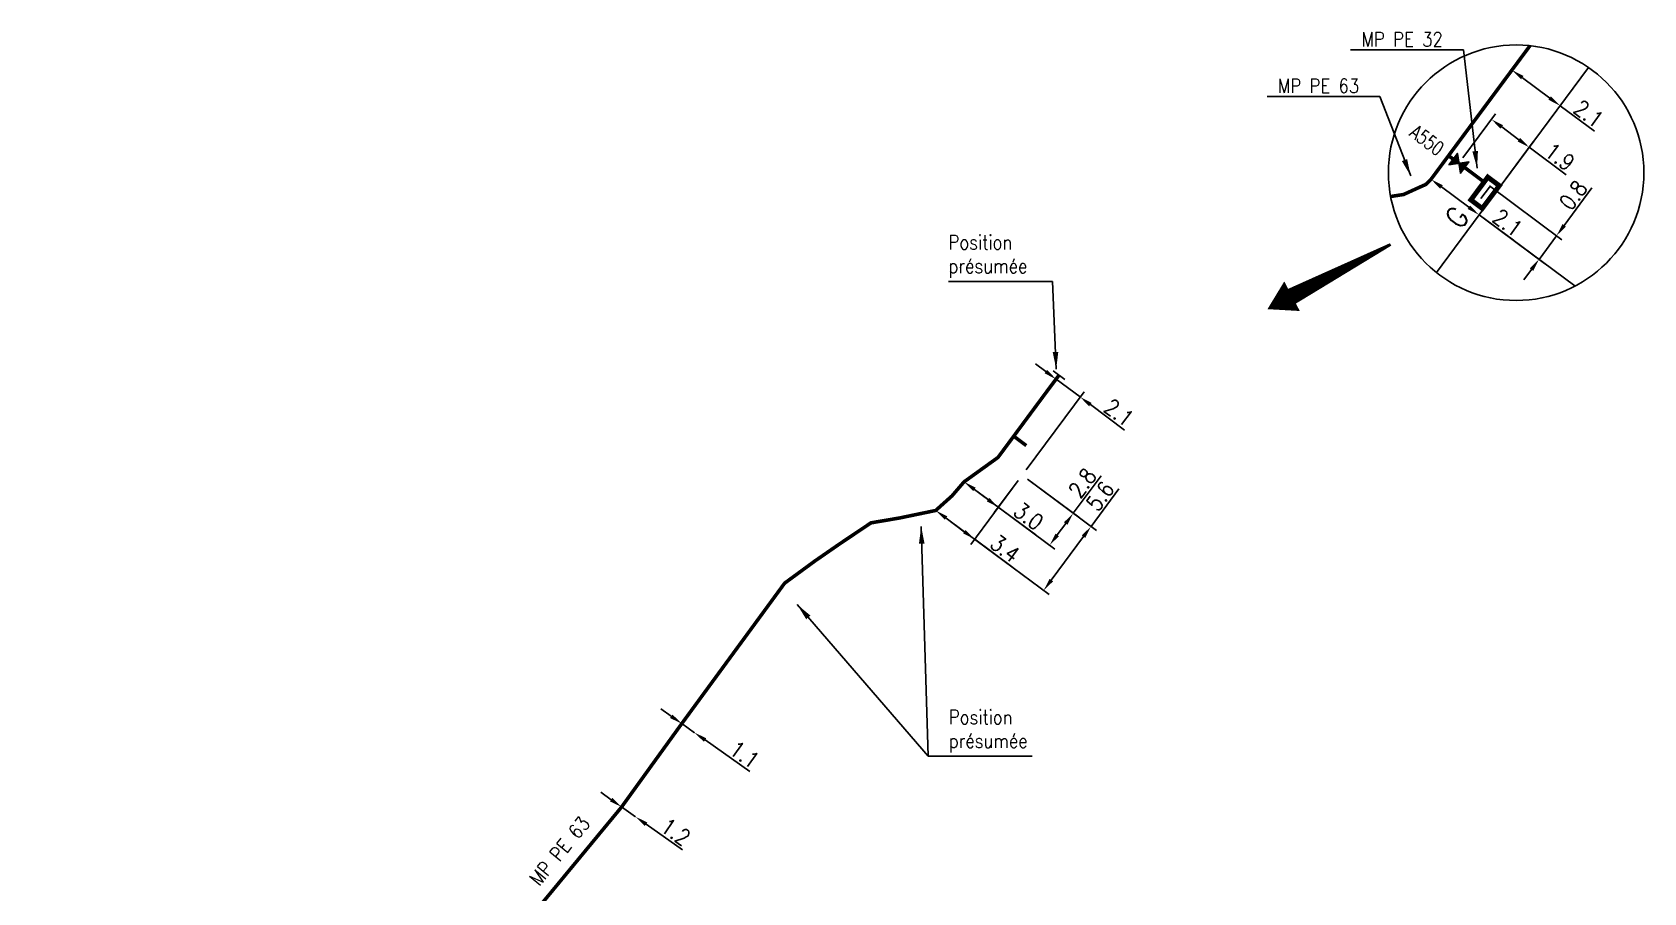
# Model space of a CAD drawing. Header units: millimetres. Extents: x 185000 to 186005, y 127000 to 128000.
# Drawn here: x 185542.1 to 185655.4, y 127606.4 to 127666.9 of the extents above; entities that cross this region are included whole.
import ezdxf
from ezdxf.enums import TextEntityAlignment as Align

# ---------------------------------------------------------------- set-up
doc = ezdxf.new("R2010")
doc.units = ezdxf.units.MM
doc.header["$PDMODE"] = 34
doc.layers.get('0').update_dxf_attribs({"linetype": 'CONTINUOUS'})
doc.layers.get('DEFPOINTS').update_dxf_attribs({"linetype": 'CONTINUOUS'})
for name, color, linetype in [('G_120', 4, 'CONTINUOUS'), ('G_340', 7, 'CONTINUOUS'), ('G_900', 7, 'CONTINUOUS')]:
    doc.layers.add(name, color=color, linetype=linetype)
doc.styles.add('G_ROMANS', font='ROMANS.SHX', dxfattribs={"width": 0.75})
doc.styles.get("Standard").update_dxf_attribs({"font": 'romans.shx', "width": 0.85})
doc.linetypes.add('G_TYPB_PE', pattern='A,5,-0.3,["o",Standard,S=1.5,R=0,X=0,Y=-0.5],-1.65', length=6.95)
doc.dimstyles.get("Standard").update_dxf_attribs({"dimtxt": 1.5, "dimasz": 1.2, "dimexe": 0.625, "dimexo": 0.625, "dimgap": 0.25, "dimtad": 1, "dimdec": 1, "dimzin": 0, "dimdsep": 46, "dimtxsty": 'Standard', "dimcen": -0.5, "dimadec": 0, "dimazin": 0, "dimtfac": 1, "dimtdec": 1, "dimtmove": 0, "dimatfit": 3, "dimfxl": 0, "dimtolj": 1, "dimtzin": 0, "dimarcsym": 0})

# ---------------------------------------------------------------- blocks, each defined once
blk = doc.blocks.new('*D133')
at = {"layer": 'DEFPOINTS', "color": 0, "linetype": 'Continuous', "ltscale": 0.5, "transparency": 16777216}
for p in [(185583.51, 127612.48), (185584.49, 127611.79), (185584.49, 127611.79)]:
    blk.add_point(p, dxfattribs=at)
at = {"layer": 'G_120', "color": 0, "linetype": 'Continuous', "lineweight": -2, "ltscale": 0.5, "transparency": 16777216}
for p, q in [((185582.77, 127612.99), (185582.04, 127613.51)), ((185583.51, 127612.48), (185584.49, 127611.79)), ((185585.23, 127611.27), (185587.8, 127609.47))]:
    blk.add_line(p, q, dxfattribs=at)
at = {"layer": 'G_120', "color": 0, "linetype": 'Continuous', "ltscale": 0.5, "transparency": 16777216}
for points in [[(185582.86, 127613.12), (185582.69, 127612.87), (185583.51, 127612.48)], [(185585.32, 127611.39), (185585.14, 127611.15), (185584.49, 127611.79)]]:
    blk.add_solid(points, dxfattribs=at)
at = {"layer": 'G_120', "color": 0, "linetype": 'Continuous', "ltscale": 0.5, "transparency": 16777216, "insert": (185587.31, 127610.73), "char_height": 1.125, "attachment_point": 5, "rotation": 324.977}
blk.add_mtext('\\A1;1.2', dxfattribs=at)
blk = doc.blocks.new('*D134')
at = {"layer": 'DEFPOINTS', "color": 0, "linetype": 'Continuous', "ltscale": 0.5, "transparency": 16777216}
for p in [(185587.74, 127618.34), (185588.64, 127617.7), (185588.64, 127617.7)]:
    blk.add_point(p, dxfattribs=at)
at = {"layer": 'G_120', "color": 0, "linetype": 'Continuous', "lineweight": -2, "ltscale": 0.5, "transparency": 16777216}
for p, q in [((185587, 127618.85), (185586.26, 127619.37)), ((185587.74, 127618.34), (185588.64, 127617.7)), ((185589.38, 127617.19), (185592.53, 127614.98))]:
    blk.add_line(p, q, dxfattribs=at)
at = {"layer": 'G_120', "color": 0, "linetype": 'Continuous', "ltscale": 0.5, "transparency": 16777216}
for points in [[(185587.09, 127618.97), (185586.91, 127618.73), (185587.74, 127618.34)], [(185589.46, 127617.31), (185589.29, 127617.06), (185588.64, 127617.7)]]:
    blk.add_solid(points, dxfattribs=at)
at = {"layer": 'G_120', "color": 0, "linetype": 'Continuous', "ltscale": 0.5, "transparency": 16777216, "insert": (185592.15, 127616.16), "char_height": 1.125, "attachment_point": 5, "rotation": 324.977}
blk.add_mtext('\\A1;1.1', dxfattribs=at)
blk = doc.blocks.new('*D403')
at = {"layer": 'DEFPOINTS', "color": 0, "linetype": 'Continuous', "ltscale": 0.5, "transparency": 16777216}
for p in [(185611.66, 127635.8), (185605.59, 127633.32), (185608.33, 127631.3)]:
    blk.add_point(p, dxfattribs=at)
at = {"layer": 'G_120', "color": 0, "linetype": 'Continuous', "lineweight": -2, "ltscale": 0.5, "transparency": 16777216}
for p, q in [((185611.38, 127635.42), (185608.05, 127630.92)), ((185606.32, 127632.79), (185607.6, 127631.83)), ((185608.33, 127631.3), (185611, 127629.32))]:
    blk.add_line(p, q, dxfattribs=at)
at = {"layer": 'G_120', "color": 0, "linetype": 'Continuous', "ltscale": 0.5, "transparency": 16777216}
for points in [[(185606.41, 127632.91), (185606.23, 127632.67), (185605.59, 127633.32)], [(185607.69, 127631.95), (185607.51, 127631.71), (185608.33, 127631.3)]]:
    blk.add_solid(points, dxfattribs=at)
at = {"layer": 'G_120', "color": 0, "linetype": 'Continuous', "ltscale": 0.5, "transparency": 16777216, "insert": (185610.47, 127630.64), "char_height": 1.125, "attachment_point": 5, "rotation": 323.4588}
blk.add_mtext('\\A1;3.4', dxfattribs=at)
blk = doc.blocks.new('*D404')
at = {"layer": 'DEFPOINTS', "color": 0, "linetype": 'Continuous', "ltscale": 0.5, "transparency": 16777216}
for p in [(185607.58, 127635.33), (185611.66, 127635.8), (185615.26, 127633.13)]:
    blk.add_point(p, dxfattribs=at)
at = {"layer": 'G_120', "color": 0, "linetype": 'Continuous', "lineweight": -2, "ltscale": 0.5, "transparency": 16777216}
for p, q in [((185607.96, 127635.06), (185613.97, 127630.6)), ((185612.04, 127635.52), (185615.64, 127632.85)), ((185615.26, 127633.13), (185617.21, 127635.76)), ((185614.13, 127631.6), (185614.73, 127632.41))]:
    blk.add_line(p, q, dxfattribs=at)
at = {"layer": 'G_120', "color": 0, "linetype": 'Continuous', "ltscale": 0.5, "transparency": 16777216}
for points in [[(185614.61, 127632.49), (185614.85, 127632.32), (185615.26, 127633.13)], [(185614.01, 127631.69), (185614.25, 127631.51), (185613.6, 127630.88)]]:
    blk.add_solid(points, dxfattribs=at)
at = {"layer": 'G_120', "color": 0, "linetype": 'Continuous', "ltscale": 0.5, "transparency": 16777216, "insert": (185615.9, 127635.25), "char_height": 1.125, "attachment_point": 5, "rotation": 53.4588}
blk.add_mtext('\\A1;2.8', dxfattribs=at)
blk = doc.blocks.new('*D405')
at = {"layer": 'DEFPOINTS', "color": 0, "linetype": 'Continuous', "ltscale": 0.5, "transparency": 16777216}
for p in [(185607.58, 127635.33), (185611.66, 127635.8), (185609.99, 127633.55)]:
    blk.add_point(p, dxfattribs=at)
at = {"layer": 'G_120', "color": 0, "linetype": 'Continuous', "lineweight": -2, "ltscale": 0.5, "transparency": 16777216}
for p, q in [((185608.31, 127634.8), (185609.27, 127634.08)), ((185611.38, 127635.42), (185609.71, 127633.17)), ((185609.99, 127633.55), (185612.63, 127631.6))]:
    blk.add_line(p, q, dxfattribs=at)
at = {"layer": 'G_120', "color": 0, "linetype": 'Continuous', "ltscale": 0.5, "transparency": 16777216}
for points in [[(185608.4, 127634.92), (185608.22, 127634.68), (185607.58, 127635.33)], [(185609.36, 127634.2), (185609.18, 127633.96), (185609.99, 127633.55)]]:
    blk.add_solid(points, dxfattribs=at)
at = {"layer": 'G_120', "color": 0, "linetype": 'Continuous', "ltscale": 0.5, "transparency": 16777216, "insert": (185612.12, 127632.91), "char_height": 1.125, "attachment_point": 5, "rotation": 323.4588}
blk.add_mtext('\\A1;3.0', dxfattribs=at)
blk = doc.blocks.new('*D406')
at = {"layer": 'DEFPOINTS', "color": 0, "linetype": 'Continuous', "ltscale": 0.5, "transparency": 16777216}
for p in [(185611.66, 127635.8), (185605.59, 127633.32), (185613.18, 127627.7)]:
    blk.add_point(p, dxfattribs=at)
at = {"layer": 'G_120', "color": 0, "linetype": 'Continuous', "lineweight": -2, "ltscale": 0.5, "transparency": 16777216}
for p, q in [((185612.04, 127635.52), (185616.89, 127631.92)), ((185616.51, 127632.2), (185618.47, 127634.84)), ((185605.97, 127633.04), (185613.56, 127627.42)), ((185613.71, 127628.43), (185615.98, 127631.48))]:
    blk.add_line(p, q, dxfattribs=at)
at = {"layer": 'G_120', "color": 0, "linetype": 'Continuous', "ltscale": 0.5, "transparency": 16777216}
for points in [[(185615.86, 127631.57), (185616.1, 127631.39), (185616.51, 127632.2)], [(185613.59, 127628.51), (185613.84, 127628.34), (185613.18, 127627.7)]]:
    blk.add_solid(points, dxfattribs=at)
at = {"layer": 'G_120', "color": 0, "linetype": 'Continuous', "ltscale": 0.5, "transparency": 16777216, "insert": (185617.15, 127634.33), "char_height": 1.125, "attachment_point": 5, "rotation": 53.4588}
blk.add_mtext('\\A1;5.6', dxfattribs=at)
blk = doc.blocks.new('*D407')
at = {"layer": 'DEFPOINTS', "color": 0, "ltscale": 0.5, "transparency": 16777216}
for p in [(185614.05, 127642.55), (185615.74, 127641.3), (185611.66, 127635.8)]:
    blk.add_point(p, dxfattribs=at)
at = {"layer": 'G_340', "color": 0, "lineweight": -2, "ltscale": 0.5, "transparency": 16777216}
for p, q in [((185613.33, 127643.08), (185612.6, 127643.62)), ((185611.94, 127636.17), (185616.02, 127641.67)), ((185614.05, 127642.55), (185615.74, 127641.3)), ((185616.46, 127640.76), (185618.87, 127638.97))]:
    blk.add_line(p, q, dxfattribs=at)
at = {"layer": 'G_340', "color": 0, "ltscale": 0.5, "transparency": 16777216}
for points in [[(185613.42, 127643.2), (185613.24, 127642.96), (185614.05, 127642.55)], [(185616.55, 127640.88), (185616.37, 127640.64), (185615.74, 127641.3)]]:
    blk.add_solid(points, dxfattribs=at)
at = {"layer": 'G_340', "color": 0, "ltscale": 0.5, "transparency": 16777216, "insert": (185618.47, 127640.2), "char_height": 1.125, "attachment_point": 5, "rotation": 323.4588}
blk.add_mtext('\\A1;2.1', dxfattribs=at)
blk = doc.blocks.new('*D408')
at = {"layer": 'DEFPOINTS', "color": 0, "linetype": 'Continuous', "ltscale": 0.5, "transparency": 16777216}
for p in [(185640.41, 127656.6), (185643.79, 127654.1), (185643.79, 127654.1)]:
    blk.add_point(p, dxfattribs=at)
at = {"layer": 'G_900', "color": 0, "linetype": 'Continuous', "lineweight": -2, "ltscale": 0.5, "transparency": 16777216}
for p, q in [((185641.14, 127656.06), (185643.06, 127654.63)), ((185643.79, 127654.1), (185646.2, 127652.31))]:
    blk.add_line(p, q, dxfattribs=at)
at = {"layer": 'G_900', "color": 0, "linetype": 'Continuous', "ltscale": 0.5, "transparency": 16777216}
for points in [[(185641.23, 127656.18), (185641.05, 127655.94), (185640.41, 127656.6)], [(185643.15, 127654.75), (185642.98, 127654.51), (185643.79, 127654.1)]]:
    blk.add_solid(points, dxfattribs=at)
at = {"layer": 'G_900', "color": 0, "linetype": 'Continuous', "ltscale": 0.5, "transparency": 16777216, "insert": (185645.8, 127653.54), "char_height": 1.125, "attachment_point": 5, "rotation": 323.4588}
blk.add_mtext('\\A1;2.1', dxfattribs=at)
blk = doc.blocks.new('*D409')
at = {"layer": 'DEFPOINTS', "color": 0, "linetype": 'Continuous', "ltscale": 0.5, "transparency": 16777216}
for p in [(185646.1, 127664.28), (185649.48, 127661.77), (185649.48, 127661.77)]:
    blk.add_point(p, dxfattribs=at)
at = {"layer": 'G_900', "color": 0, "linetype": 'Continuous', "lineweight": -2, "ltscale": 0.5, "transparency": 16777216}
for p, q in [((185646.83, 127663.74), (185648.75, 127662.31)), ((185649.48, 127661.77), (185651.89, 127659.98))]:
    blk.add_line(p, q, dxfattribs=at)
at = {"layer": 'G_900', "color": 0, "linetype": 'Continuous', "ltscale": 0.5, "transparency": 16777216}
for points in [[(185646.91, 127663.86), (185646.74, 127663.62), (185646.1, 127664.28)], [(185648.84, 127662.43), (185648.66, 127662.19), (185649.48, 127661.77)]]:
    blk.add_solid(points, dxfattribs=at)
at = {"layer": 'G_900', "color": 0, "linetype": 'Continuous', "ltscale": 0.5, "transparency": 16777216, "insert": (185651.49, 127661.21), "char_height": 1.125, "attachment_point": 5, "rotation": 323.4588}
blk.add_mtext('\\A1;2.1', dxfattribs=at)
blk = doc.blocks.new('*D410')
at = {"layer": 'DEFPOINTS', "color": 0, "linetype": 'Continuous', "ltscale": 0.5, "transparency": 16777216}
for p in [(185647.31, 127658.85), (185642.37, 127657.72), (185643.79, 127654.1)]:
    blk.add_point(p, dxfattribs=at)
at = {"layer": 'G_900', "color": 0, "linetype": 'Continuous', "lineweight": -2, "ltscale": 0.5, "transparency": 16777216}
for p, q in [((185642.64, 127658.1), (185644.94, 127661.19)), ((185645.38, 127660.28), (185646.59, 127659.38)), ((185644.07, 127654.47), (185647.59, 127659.23)), ((185647.31, 127658.85), (185649.9, 127656.92))]:
    blk.add_line(p, q, dxfattribs=at)
at = {"layer": 'G_900', "color": 0, "linetype": 'Continuous', "ltscale": 0.5, "transparency": 16777216}
for points in [[(185645.47, 127660.4), (185645.29, 127660.16), (185644.66, 127660.81)], [(185646.67, 127659.51), (185646.5, 127659.26), (185647.31, 127658.85)]]:
    blk.add_solid(points, dxfattribs=at)
at = {"layer": 'G_900', "color": 0, "linetype": 'Continuous', "ltscale": 0.5, "transparency": 16777216, "insert": (185649.47, 127658.18), "char_height": 1.125, "attachment_point": 5, "rotation": 323.4588}
blk.add_mtext('\\A1;1.9', dxfattribs=at)
blk = doc.blocks.new('*D411')
at = {"layer": 'DEFPOINTS', "color": 0, "linetype": 'Continuous', "ltscale": 0.5, "transparency": 16777216}
for p in [(185644.15, 127656.4), (185643.79, 127654.1), (185648, 127650.97)]:
    blk.add_point(p, dxfattribs=at)
at = {"layer": 'G_900', "color": 0, "linetype": 'Continuous', "lineweight": -2, "ltscale": 0.5, "transparency": 16777216}
for p, q in [((185644.52, 127656.13), (185649.61, 127652.35)), ((185649.77, 127653.36), (185651.72, 127655.99)), ((185644.16, 127653.82), (185648.38, 127650.69)), ((185648, 127650.97), (185649.23, 127652.63)), ((185647.47, 127650.25), (185646.93, 127649.53))]:
    blk.add_line(p, q, dxfattribs=at)
at = {"layer": 'G_900', "color": 0, "linetype": 'Continuous', "ltscale": 0.5, "transparency": 16777216}
for points in [[(185649.65, 127653.45), (185649.89, 127653.27), (185649.23, 127652.63)], [(185647.35, 127650.34), (185647.59, 127650.16), (185648, 127650.97)]]:
    blk.add_solid(points, dxfattribs=at)
at = {"layer": 'G_900', "color": 0, "linetype": 'Continuous', "ltscale": 0.5, "transparency": 16777216, "insert": (185650.41, 127655.48), "char_height": 1.125, "attachment_point": 5, "rotation": 53.4588}
blk.add_mtext('\\A1;0.8', dxfattribs=at)
blk = doc.blocks.new('G_300_04')
at = {"linetype": 'Continuous'}
h = blk.add_hatch(color=0, dxfattribs=at)
h.paths.add_polyline_path([(-0.5, 0.5), (-0.5, -0.5), (0, 0)])
h.paths.add_polyline_path([(0.5, 0.5), (0, 0), (0.5, -0.5)])
at = {"color": 0, "linetype": 'Continuous', "flags": 128}
blk.add_lwpolyline([(-0.5, -0.5), (0.5, 0.5), (0.5, -0.5), (-0.5, 0.5)], close=True, dxfattribs=at)
at = {"color": 0, "linetype": 'Continuous', "width": 0.75}
blk.add_attdef('NUM', text='', height=1, dxfattribs=at).set_placement((0, 1.78), align=Align.MIDDLE_CENTER)
at = {"color": 0, "linetype": 'Continuous', "width": 0.75, "flags": 3}
for tag, p in [('DEF_LEG', (0, -5)), ('DEF_COUP', (0, -7.5)), ('DEF_TYPE', (0, -10))]:
    blk.add_attdef(tag, text='', height=1.2, dxfattribs=at).set_placement(p, align=Align.MIDDLE)
blk = doc.blocks.new('G_340_07')
at = {"color": 0, "linetype": 'Continuous', "const_width": 0.25, "flags": 128}
blk.add_lwpolyline([(0, 0), (0.35, 0)], dxfattribs=at)
at = {"color": 0, "linetype": 'Continuous', "flags": 128}
blk.add_lwpolyline([(0.35, -0.5), (0.35, 0.5)], dxfattribs=at)
at = {"color": 0, "linetype": 'Continuous', "width": 0.75, "flags": 3}
for tag, p in [('DEF_LEG', (0, -5)), ('DEF_COUP', (0, -7.5)), ('DEF_TYPE', (0, -10))]:
    blk.add_attdef(tag, text='', height=1.2, dxfattribs=at).set_placement(p, align=Align.MIDDLE)

msp = doc.modelspace()

# ---------------------------------------------------------------- linework, layer by layer
at = {"layer": 'G_120', "linetype": 'G_TYPB_PE', "ltscale": 0.5, "flags": 128}
msp.add_lwpolyline([(185543.3, 127561.27, 0.25, 0.25, 0), (185543.05, 127561.07, 0.25, 0.25, 0), (185542.69, 127561.08, 0.25, 0.25, 0), (185542.32, 127561.33, 0.25, 0.25, 0), (185542.21, 127561.77, 0.25, 0.25, 0), (185543.08, 127563.01, 0.25, 0.25, 0), (185546.01, 127566.86, 0.25, 0.25, 0), (185552.61, 127574.25, 0.25, 0.25, 0), (185556.61, 127578.93, 0.25, 0.25, 0), (185561.76, 127584.95, 0.25, 0.25, 0), (185565.44, 127589.47, 0.25, 0.25, 0), (185568.88, 127593.93, 0.25, 0.25, 0), (185573.27, 127599.63, 0.25, 0.25, 0), (185577.22, 127604.87, 0.25, 0.25, 0), (185583.51, 127612.48, 0.25, 0.25, 0), (185587.74, 127618.34, 0.25, 0.25, 0), (185594.97, 127628.21, 0.25, 0.25, 0), (185597.1, 127629.77, 0.25, 0.25, 0), (185598.85, 127630.98, 0.25, 0.25, 0), (185601.04, 127632.45, 0.25, 0.25, 0), (185603.04, 127632.79, 0.25, 0.25, 0), (185605.59, 127633.32, 0.25, 0.25, 0), (185606.74, 127634.35, 0.25, 0.25, 0), (185607.58, 127635.33, 0.25, 0.25, 0), (185609.97, 127637.05, 0.25, 0.25, 0), (185613.42, 127641.71, 0.25, 0.25, 0), (185614.05, 127642.55, 0, 0, 0)], format="xyseb", dxfattribs=at)
at = {"layer": 'G_120', "linetype": 'G_TYPB_PE', "ltscale": 0.5, "const_width": 0.25, "flags": 128}
msp.add_lwpolyline([(185611.08, 127638.54), (185611.96, 127637.88)], dxfattribs=at)
at = {"layer": 'G_900', "color": 4, "linetype": 'Continuous', "ltscale": 0.5, "const_width": 0.25, "flags": 128}
for points in [[(185637.57, 127655.39), (185638.48, 127655.53), (185639.49, 127655.99), (185640.03, 127656.23), (185640.41, 127656.6), (185646.1, 127664.28), (185647.37, 127665.99)], [(185641.96, 127658.02), (185641.64, 127658.26)], [(185644.15, 127656.4), (185642.77, 127657.43)]]:
    msp.add_lwpolyline(points, dxfattribs=at)
at = {"layer": 'G_900', "color": 252, "linetype": 'Continuous', "ltscale": 0.5, "flags": 128}
for points in [[(185651.47, 127664.46), (185643.79, 127654.1), (185650.53, 127649.1)], [(185643.79, 127654.1), (185640.79, 127650.05)]]:
    msp.add_lwpolyline(points, dxfattribs=at)
at = {"layer": 'G_900', "linetype": 'Continuous', "const_width": 0.35, "flags": 128}
msp.add_lwpolyline([(185644.4, 127656.75), (185645.21, 127656.15), (185644.01, 127654.55), (185643.21, 127655.15)], close=True, dxfattribs=at)
at = {"layer": 'G_900', "linetype": 'Continuous'}
msp.add_lwpolyline([(185643.91, 127655.25), (185644.51, 127656.05), (185644.51, 127656.05), (185643.91, 127655.25)], close=True, dxfattribs=at)
at = {"layer": 'G_900', "color": 254, "linetype": 'Continuous', "ltscale": 0.5, "flags": 128}
msp.add_lwpolyline([(185637.57, 127652.02, 0.196, 1.17, 0), (185630.64, 127648.38, 1.17, 0, 0), (185628.91, 127647.47, 0, 2.35, 0), (185630.64, 127648.38, 2.35, 2.35, 0)], format="xyseb", dxfattribs=at)
at = {"layer": 'G_900', "ltscale": 0.5}
msp.add_circle((185646.39, 127657.06), 8.98, dxfattribs=at)

# ---------------------------------------------------------------- block references
at = {"layer": 'G_340', "ltscale": 0.5, "rotation": 53.45877059034522}
msp.add_blockref('G_340_07', (185614.05, 127642.55), dxfattribs=at)
at = {"layer": 'G_900', "color": 7}
ref = msp.add_blockref('G_300_04', (185642.37, 127657.72), dxfattribs=dict(at, rotation=323.4587705940174))
ref.add_attrib('NUM', 'A550', dxfattribs={"layer": '0', "color": 0, "linetype": 'Continuous', "height": 1, "rotation": 323.4588, "style": 'G_ROMANS', "width": 0.75}).set_placement((185640.13, 127659.34), align=Align.MIDDLE)

# ---------------------------------------------------------------- texts
at = {"layer": 'G_120', "linetype": 'Continuous', "width": 0.85}
msp.add_text('MP PE 63', height=1, rotation=50.413, dxfattribs=at).set_placement((185579.16, 127609.39), align=Align.MIDDLE)
at = {"layer": 'G_120', "linetype": 'Continuous', "insert": (185606.51, 127617.8), "char_height": 1, "attachment_point": 4}
msp.add_mtext('Position\\Pprésumée', dxfattribs=at)
at = {"layer": 'G_340', "linetype": 'Continuous', "insert": (185606.49, 127651.17), "char_height": 1, "attachment_point": 4}
msp.add_mtext('Position\\Pprésumée', dxfattribs=at)
at = {"layer": 'G_900', "color": 4, "linetype": 'Continuous', "char_height": 1, "attachment_point": 6}
for s, insert in [('MP PE 32', (185641.24, 127666.44)), ('MP PE 63', (185635.36, 127663.17))]:
    msp.add_mtext(s, dxfattribs=dict(at, insert=insert))
at = {"layer": 'G_900', "insert": (185642.23, 127653.92), "char_height": 1.49, "width": 1.1916, "attachment_point": 5, "rotation": 53.1685}
msp.add_mtext('G', dxfattribs=at)

# ---------------------------------------------------------------- dimensions: what is measured, and where the dimension line sits
at = {"layer": 'G_120', "linetype": 'Continuous', "ltscale": 0.5}
for base, p1, p2, angle, picture, middle in [((185615.26, 127633.13), (185607.58, 127635.33), (185611.66, 127635.8), 53.4588, '*D404', (185616.51, 127634.81)), ((185608.33, 127631.3), (185605.59, 127633.32), (185611.66, 127635.8), 143.4588, '*D403', (185610.02, 127630.04)), ((185613.18, 127627.7), (185611.66, 127635.8), (185605.59, 127633.32), 53.4588, '*D406', (185617.76, 127633.88)), ((185609.99, 127633.55), (185607.58, 127635.33), (185611.66, 127635.8), 143.4588, '*D405', (185611.67, 127632.3)), ((185588.64, 127617.7), (185587.74, 127618.34), (185588.64, 127617.7), 144.977, '*D134', (185591.72, 127615.54)), ((185584.49, 127611.79), (185583.51, 127612.48), (185584.49, 127611.79), 144.977, '*D133', (185586.88, 127610.11))]:
    dim = msp.add_linear_dim(base=base, p1=p1, p2=p2, angle=angle, dimstyle='Standard', override={"dimscale": 0.75}, dxfattribs=at)
    dim.commit()
    dim.dimension.update_dxf_attribs({"geometry": picture, "text_midpoint": middle, "dimtype": 160})
at = {"layer": 'G_340', "ltscale": 0.5}
dim = msp.add_linear_dim(base=(185615.74, 127641.3), p1=(185614.05, 127642.55), p2=(185611.66, 127635.8), angle=143.4588, dimstyle='Standard', override={"dimscale": 0.75}, dxfattribs=at)
dim.commit()
dim.dimension.update_dxf_attribs({"geometry": '*D407', "text_midpoint": (185618.03, 127639.6), "dimtype": 160})
at = {"layer": 'G_900', "color": 4, "linetype": 'Continuous', "ltscale": 0.5}
for base, p1, p2, angle, text, picture, middle in [((185649.48, 127661.77), (185646.1, 127664.28), (185649.48, 127661.77), 143.4588, '2.1', '*D409', (185651.05, 127660.61)), ((185643.79, 127654.1), (185640.41, 127656.6), (185643.79, 127654.1), 143.4588, '2.1', '*D408', (185645.36, 127652.94)), ((185648, 127650.97), (185644.15, 127656.4), (185643.79, 127654.1), 53.4588, '0.8', '*D411', (185651.01, 127655.03))]:
    dim = msp.add_linear_dim(base=base, p1=p1, p2=p2, angle=angle, text=text, dimstyle='Standard', override={"dimscale": 0.75}, dxfattribs=at)
    dim.commit()
    dim.dimension.update_dxf_attribs({"geometry": picture, "text_midpoint": middle, "dimtype": 160})
at = {"layer": 'G_900', "color": 7, "linetype": 'Continuous', "ltscale": 0.5}
dim = msp.add_linear_dim(base=(185647.31, 127658.85), p1=(185642.37, 127657.72), p2=(185643.79, 127654.1), angle=143.4588, text='1.9', dimstyle='Standard', override={"dimscale": 0.75}, dxfattribs=at)
dim.commit()
dim.dimension.update_dxf_attribs({"geometry": '*D410', "text_midpoint": (185649.02, 127657.58), "dimtype": 160})

# ---------------------------------------------------------------- leaders
at = {"layer": 'G_120', "linetype": 'Continuous', "annotation_type": 0, "has_hookline": 1, "hookline_direction": 0, "text_width": 5.87}
for points in [[(185604.57, 127632.19), (185605.06, 127616.05), (185606.26, 127616.05)], [(185595.85, 127626.71), (185605.06, 127616.05), (185606.26, 127616.05)]]:
    msp.add_leader(points, dimstyle='Standard', dxfattribs=at)
at = {"layer": 'G_340', "linetype": 'Continuous', "annotation_type": 0, "has_hookline": 1, "hookline_direction": 1, "text_width": 5.87}
msp.add_leader([(185614.06, 127643.26), (185613.81, 127649.42), (185612.61, 127649.42)], dimstyle='Standard', dxfattribs=at)
at = {"layer": 'G_900', "color": 4, "linetype": 'Continuous', "annotation_type": 0, "has_hookline": 1, "hookline_direction": 1, "text_width": 6.48}
for points in [[(185643.65, 127657.38), (185642.69, 127665.69), (185641.49, 127665.69)], [(185638.98, 127656.83), (185636.81, 127662.42), (185635.61, 127662.42)]]:
    msp.add_leader(points, dimstyle='Standard', dxfattribs=at)

doc.saveas('drawing.dxf')
